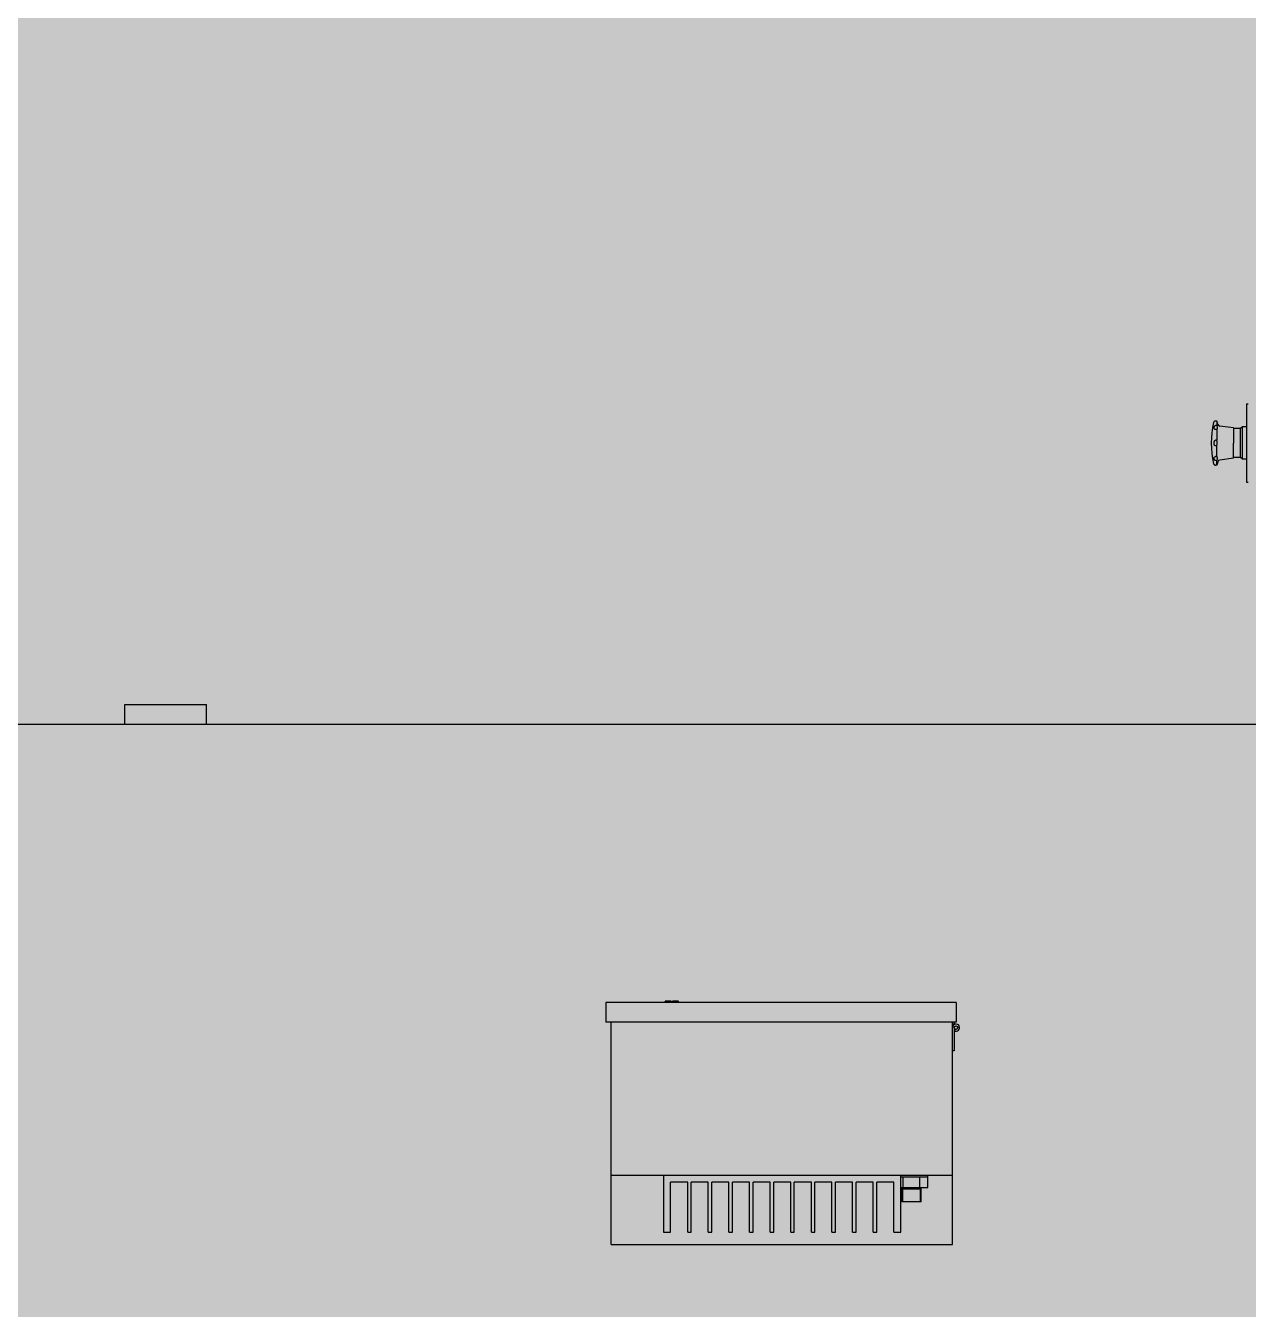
# Model space of a CAD drawing. Extents: x -18489 to 195597, y -1599 to 112111.
# Drawn here: x -14545.8 to -14436.7, y 3135.4 to 3249.9 of the extents above; entities that cross this region are included whole.
import ezdxf

# ---------------------------------------------------------------- set-up
doc = ezdxf.new("R2010")
doc.units = 0
doc.header["$LTSCALE"] = 100
for name, color, linetype in [('188K-SM-03-F10-MECH-EQ-Y2257103$0$0 Xref', 8, 'Continuous'), ('188K-SM-03-F10-MECH-EQ-Y2257103$0$M-EQU-FOUNDATION', 8, 'Continuous'), ('188K-SM-03-F10-MECH-EQ-Y2257103$0$Micron CUP L10 HVAC EQU$0$M-MECH-EQU', 136, 'Continuous'), ('188K-SM-03-F10-MECH-EQ-Y2257103$0$Micron CUP L10 HVAC EQU$0$M-PHASE1 AREA', 252, 'Continuous')]:
    doc.layers.add(name, color=color, linetype=linetype)

# ---------------------------------------------------------------- blocks, each defined once
blk = doc.blocks.new('188K-SM-03-F10-MECH-EQ-Y2257103$0$Micron CUP L10 HVAC EQU$0$A$C0c53ceb0')
at = {"layer": '188K-SM-03-F10-MECH-EQ-Y2257103$0$Micron CUP L10 HVAC EQU$0$M-PHASE1 AREA'}
for p, q in [((17062.67423, 22987.64181), (17064.27274, 22987.64181)), ((17062.67423, 22987.64181), (17062.67584, 22967.20287)), ((17033.7478, 22971.90772), (17033.75224, 22971.91103)), ((17036.26011, 22972.29471), (17035.00031, 22972.29471)), ((17036.26059, 22968.31414), (17035.0008, 22968.31414)), ((17036.41404, 22971.90772), (17036.26011, 22972.29471)), ((17036.26011, 22972.29471), (17036.26059, 22968.31414)), ((17037.14293, 22969.32857), (17036.41404, 22971.90772)), ((17051.18633, 22966.26433), (17038.80526, 22967.89104)), ((17058.97812, 22967.16338), (17057.37981, 22965.56507)), ((17062.67423, 22967.16338), (17058.97812, 22967.16338)), ((17058.97812, 22938.1939), (17058.97812, 22967.16338)), ((17062.67584, 22967.20287), (17062.67591, 22963.26749)), ((17036.26077, 22964.78445), (17035.00098, 22964.78445)), ((17036.26077, 22964.78445), (17036.26097, 22955.17452)), ((17051.18633, 22966.26433), (17051.18702, 22952.67864)), ((17057.37981, 22965.56507), (17051.18633, 22965.56507)), ((17057.37981, 22939.79222), (17057.37981, 22965.56507)), ((17062.67591, 22963.26749), (17062.676, 22952.67864)), ((17036.26097, 22955.17452), (17035.00118, 22955.17452)), ((17036.26097, 22950.18277), (17035.00118, 22950.18277)), ((17036.26077, 22940.57284), (17036.26097, 22950.18277)), ((17051.18633, 22939.09296), (17051.18702, 22952.67864)), ((17062.676, 22952.67864), (17062.67591, 22942.0898)), ((17033.75303, 22933.44566), (17033.74778, 22933.44957)), ((17036.26011, 22933.06258), (17035.00031, 22933.06258)), ((17036.26059, 22937.04314), (17035.0008, 22937.04314)), ((17036.26077, 22940.57284), (17035.00098, 22940.57284)), ((17036.26011, 22933.06258), (17036.26059, 22937.04314)), ((17036.26011, 22933.06258), (17036.41404, 22933.44957)), ((17037.14293, 22936.02872), (17036.41404, 22933.44957)), ((17051.18633, 22939.09296), (17038.80526, 22937.46624)), ((17057.37981, 22939.79222), (17051.18633, 22939.79222)), ((17058.97812, 22938.1939), (17057.37981, 22939.79222)), ((17062.67423, 22938.1939), (17058.97812, 22938.1939)), ((17062.67591, 22942.0898), (17062.67423, 22917.71548)), ((17062.67423, 22917.71548), (17064.27274, 22917.71548)), ((16061.76039, 22719.55023), (16134.70855, 22719.55023)), ((16061.76039, 22701.81891), (16061.76039, 22719.55023)), ((16134.70855, 22701.81891), (16134.70855, 22719.55023)), ((13611.15446, 22701.81891), (17156.19497, 22701.81891)), ((16803.58073, 22453.35775), (16490.93129, 22453.35775)), ((16490.93129, 22453.35775), (16490.93129, 22435.79945)), ((16543.80918, 22453.35775), (16543.80918, 22454.47598)), ((16549.17563, 22454.81899), (16544.05849, 22454.72967)), ((16549.17563, 22454.81899), (16549.17563, 22453.35775)), ((16555.48532, 22454.72967), (16550.36817, 22454.81899)), ((16550.36817, 22454.81899), (16550.36817, 22453.35775)), ((16555.73462, 22453.35775), (16555.73462, 22454.47598)), ((16803.58073, 22453.35775), (16803.58073, 22435.79945)), ((16803.58073, 22435.79945), (16490.93129, 22435.79945)), ((16495.81564, 22299.41812), (16495.81564, 22435.79945)), ((16800.29489, 22299.41812), (16800.29489, 22435.79945)), ((16801.88072, 22434.21362), (16800.29489, 22434.21362)), ((16802.65447, 22429.67983), (16801.84239, 22428.31771)), ((16801.88072, 22435.79945), (16801.88072, 22433.77535)), ((16801.88072, 22431.04196), (16801.88072, 22410.42617)), ((16801.88072, 22410.42617), (16800.29489, 22410.42617)), ((16495.81564, 22299.41812), (16800.29489, 22299.41812)), ((16495.81564, 22237.53361), (16495.81564, 22299.41812)), ((16542.45171, 22299.41812), (16542.45171, 22248.67157)), ((16564.01899, 22293.0748), (16548.79503, 22293.0748)), ((16548.79503, 22248.67157), (16548.79503, 22293.0748)), ((16564.01899, 22248.67157), (16564.01899, 22293.0748)), ((16582.41461, 22293.0748), (16567.19065, 22293.0748)), ((16567.19065, 22248.67157), (16567.19065, 22293.0748)), ((16582.41461, 22248.67157), (16582.41461, 22293.0748)), ((16600.81024, 22293.0748), (16585.58627, 22293.0748)), ((16585.58627, 22248.67157), (16585.58627, 22293.0748)), ((16600.81024, 22248.67157), (16600.81024, 22293.0748)), ((16619.20586, 22293.0748), (16603.98189, 22293.0748)), ((16603.98189, 22248.67157), (16603.98189, 22293.0748)), ((16619.20586, 22248.67157), (16619.20586, 22293.0748)), ((16637.60148, 22293.0748), (16622.37752, 22293.0748)), ((16622.37752, 22248.67157), (16622.37752, 22293.0748)), ((16637.60148, 22248.67157), (16637.60148, 22293.0748)), ((16655.9971, 22293.0748), (16640.77314, 22293.0748)), ((16640.77314, 22248.67157), (16640.77314, 22293.0748)), ((16655.9971, 22248.67157), (16655.9971, 22293.0748)), ((16674.39272, 22293.0748), (16659.16876, 22293.0748)), ((16659.16876, 22248.67157), (16659.16876, 22293.0748)), ((16674.39272, 22248.67157), (16674.39272, 22293.0748)), ((16692.78834, 22293.0748), (16677.56438, 22293.0748)), ((16677.56438, 22248.67157), (16677.56438, 22293.0748)), ((16692.78834, 22248.67157), (16692.78834, 22293.0748)), ((16711.18396, 22293.0748), (16695.96, 22293.0748)), ((16695.96, 22248.67157), (16695.96, 22293.0748)), ((16711.18396, 22248.67157), (16711.18396, 22293.0748)), ((16729.57958, 22293.0748), (16714.35562, 22293.0748)), ((16714.35562, 22248.67157), (16714.35562, 22293.0748)), ((16729.57958, 22248.67157), (16729.57958, 22293.0748)), ((16747.97521, 22293.0748), (16732.75124, 22293.0748)), ((16732.75124, 22248.67157), (16732.75124, 22293.0748)), ((16747.97521, 22248.67157), (16747.97521, 22293.0748)), ((16754.31852, 22248.67157), (16754.31852, 22299.41812)), ((16754.31852, 22297.83229), (16778.42313, 22297.83229)), ((16756.3801, 22288.31731), (16756.3801, 22297.83229)), ((16771.03317, 22288.31731), (16771.03317, 22297.83229)), ((16778.3597, 22288.31731), (16778.3597, 22297.83229)), ((16778.42313, 22297.83229), (16778.42313, 22299.41812)), ((16800.29489, 22237.53361), (16800.29489, 22299.41812)), ((16754.31852, 22288.31731), (16778.3597, 22288.31731)), ((16754.98457, 22275.63067), (16754.98457, 22288.31731)), ((16772.4287, 22287.04865), (16754.98457, 22287.04865)), ((16755.85678, 22287.04865), (16755.85678, 22275.63067)), ((16771.55649, 22287.04865), (16771.55649, 22275.63067)), ((16772.4287, 22275.63067), (16772.4287, 22288.31731)), ((16772.4287, 22275.63067), (16754.98457, 22275.63067)), ((16542.45171, 22248.67157), (16548.79503, 22248.67157)), ((16564.01899, 22248.67157), (16567.19065, 22248.67157)), ((16582.41461, 22248.67157), (16585.58627, 22248.67157)), ((16600.81024, 22248.67157), (16603.98189, 22248.67157)), ((16619.20586, 22248.67157), (16622.37752, 22248.67157)), ((16637.60148, 22248.67157), (16640.77314, 22248.67157)), ((16655.9971, 22248.67157), (16659.16876, 22248.67157)), ((16674.39272, 22248.67157), (16677.56438, 22248.67157)), ((16692.78834, 22248.67157), (16695.96, 22248.67157)), ((16711.18396, 22248.67157), (16714.35562, 22248.67157)), ((16729.57958, 22248.67157), (16732.75124, 22248.67157)), ((16747.97521, 22248.67157), (16754.31852, 22248.67157)), ((16495.81564, 22237.53361), (16800.29489, 22237.53361))]:
    blk.add_line(p, q, dxfattribs=at)
blk.add_circle((16803.46655, 22431.04196), 1.58583, dxfattribs=at)
for centre, radius, start, end in [((17112.32678, 22952.67829), 81.11933, 166.85202261, 193.14797739), ((17035.00019, 22970.74172), 1.71113, 137.0455042, 166.85202261), ((17039.06552, 22969.87191), 1.99789, 195.78075273, 262.51494911), ((17016.28332, 22952.68884), 20.1317, 359.97096936, 7.09244252), ((17016.15377, 22952.67644), 20.26124, 352.93035314, 0.00623498), ((17035.00019, 22934.61556), 1.71113, 193.14797739, 222.9544958), ((17039.06552, 22935.48537), 1.99789, 97.48505089, 164.21924727), ((16544.06292, 22454.47598), 0.25373, 91, 180), ((16555.48089, 22454.47598), 0.25373, 0, 89), ((16803.46655, 22431.04196), 3.17166, 239.19715756, 180)]:
    blk.add_arc(centre, radius, start, end, dxfattribs=at)
for points, knots in [([(17035.00031, 22972.29471), (17034.87643, 22972.29471), (17034.65073, 22972.27715), (17034.35594, 22972.21008), (17034.13597, 22972.13064), (17033.98076, 22972.05647), (17033.88512, 22972.00109), (17033.82918, 22971.96527), (17033.79972, 22971.94504), (17033.77733, 22971.92985), (17033.76219, 22971.91756), (17033.75249, 22971.91254), (17033.74906, 22971.90771), (17033.7478, 22971.90772)], [0, 0, 0, 0, 0.2789542655, 0.5071820196, 0.6788109188, 0.8044881906, 0.8940360593, 0.9274483683, 0.9540790265, 0.9743974551, 0.988681235, 0.9971694348, 1, 1, 1, 1]), ([(17035.00098, 22964.78445), (17034.87655, 22964.78445), (17034.64449, 22964.81137), (17034.34164, 22964.92834), (17034.11664, 22965.09843), (17033.91158, 22965.36509), (17033.77468, 22965.76757), (17033.73337, 22966.29258), (17033.78366, 22966.86334), (17033.91758, 22967.35838), (17034.11245, 22967.74864), (17034.32617, 22968.02814), (17034.62237, 22968.25199), (17034.87395, 22968.31414), (17035.0008, 22968.31414)], [0, 0, 0, 0, 0.0772705001, 0.1433383401, 0.1992901022, 0.2501857269, 0.350150172, 0.4577037258, 0.5756921187, 0.7045278149, 0.7733896931, 0.8455060398, 0.9212292677, 1, 1, 1, 1]), ([(17036.26059, 22968.31414), (17036.30842, 22967.95701), (17036.38326, 22967.27895), (17036.42738, 22966.32174), (17036.39513, 22965.49924), (17036.31712, 22965.00245), (17036.26077, 22964.78445)], [0, 0, 0, 0, 0.304726973, 0.5766013746, 0.8095726064, 1, 1, 1, 1]), ([(17033.7488, 22952.67864), (17033.7488, 22952.93497), (17033.77162, 22953.3197), (17033.85899, 22953.82341), (17033.96032, 22954.191), (17034.10857, 22954.54102), (17034.32089, 22954.85751), (17034.61736, 22955.10565), (17034.87385, 22955.17452), (17035.00118, 22955.17452)], [0, 0, 0, 0, 0.2522970255, 0.3778586268, 0.502711048, 0.6268273274, 0.750523413, 0.8746654232, 1, 1, 1, 1]), ([(17035.00118, 22950.18277), (17034.87384, 22950.18277), (17034.61734, 22950.25164), (17034.32088, 22950.49979), (17034.10856, 22950.81629), (17033.96032, 22951.1663), (17033.85899, 22951.53389), (17033.77161, 22952.03759), (17033.7488, 22952.42232), (17033.7488, 22952.67864)], [0, 0, 0, 0, 0.1253397363, 0.2494832236, 0.373179069, 0.4972944911, 0.622145606, 0.7477057973, 1, 1, 1, 1]), ([(17033.7478, 22933.44957), (17033.74906, 22933.44957), (17033.75249, 22933.44476), (17033.76219, 22933.43972), (17033.77733, 22933.42745), (17033.79972, 22933.41225), (17033.82918, 22933.39201), (17033.88511, 22933.3562), (17033.98076, 22933.30082), (17034.13597, 22933.22665), (17034.35594, 22933.14721), (17034.65073, 22933.08014), (17034.87643, 22933.06258), (17035.00031, 22933.06258)], [0, 0, 0, 0, 0.0028304026, 0.0113189452, 0.0256024844, 0.0459207839, 0.0725515672, 0.1059635318, 0.1955106669, 0.3211867926, 0.492815138, 0.7210455316, 1, 1, 1, 1]), ([(17035.0008, 22937.04314), (17034.87396, 22937.04314), (17034.6224, 22937.10528), (17034.32621, 22937.32912), (17034.11248, 22937.60859), (17033.91759, 22937.99884), (17033.78367, 22938.49388), (17033.73338, 22939.06462), (17033.77467, 22939.58962), (17033.91154, 22939.99211), (17034.11657, 22940.2588), (17034.34157, 22940.42892), (17034.64444, 22940.54591), (17034.87653, 22940.57284), (17035.00098, 22940.57284)], [0, 0, 0, 0, 0.0787684031, 0.154480925, 0.2265946928, 0.2954584186, 0.4242956659, 0.5422776651, 0.6498294692, 0.7497948746, 0.8006909043, 0.8566432325, 0.9227195323, 1, 1, 1, 1]), ([(17036.26077, 22940.57284), (17036.31712, 22940.35483), (17036.39513, 22939.85804), (17036.42738, 22939.03555), (17036.38325, 22938.07834), (17036.30842, 22937.40028), (17036.26059, 22937.04314)], [0, 0, 0, 0, 0.1904280893, 0.4234001377, 0.6952739446, 1, 1, 1, 1])]:
    blk.add_open_spline(points, degree=3, knots=knots, dxfattribs=at)
blk = doc.blocks.new('188K-SM-03-F10-MECH-EQ-Y2257103$0$Micron CUP L10 HVAC EQU')
at = {"layer": '188K-SM-03-F10-MECH-EQ-Y2257103$0$Micron CUP L10 HVAC EQU$0$M-MECH-EQU'}
blk.add_blockref('188K-SM-03-F10-MECH-EQ-Y2257103$0$Micron CUP L10 HVAC EQU$0$A$C0c53ceb0', (-206166.7, 2082.2), dxfattribs=at)
blk = doc.blocks.new('188K-SM-03-F10-MECH-EQ-Y2257103')
at = {"layer": '188K-SM-03-F10-MECH-EQ-Y2257103$0$M-EQU-FOUNDATION'}
h = blk.add_hatch(dxfattribs=at)
h.set_pattern_fill('AR-CONC', color=256, scale=0.1)
h.set_pattern_definition([(50, (4473.521, 709.199), (18.218467, -1.593909), [1.905, -20.955]), (355, (4473.521, 709.2), (-3.524342, 19.105685), [1.524, -16.764058]), (100.45144, (4475.04, 709.066), (14.694125, 17.511775), [1.619001, -17.809024]), (46.1842, (4473.521, 714.28), (27.107904, -4.204233), [2.8575, -31.4325]), (96.63556, (4475.78, 713.93), (23.740413, 24.742612), [2.428502, -26.71356]), (351.18415, (4473.52, 714.28), (23.740413, 24.742612), [2.285997, -25.145973]), (21, (4476.061, 713.009), (15.161439, -10.22652), [1.905, -20.955]), (326, (4476.061, 713.01), (6.180203, 18.418797), [1.524, -16.764]), (71.45144, (4477.325, 712.157), (21.341642, 8.192277), [1.619001, -17.808994]), (37.5, (4473.5214, 709.199), (0.3088603, 8.4555039), [0, -16.5608, 0, -17.018, 0, -16.8275]), (7.5, (4473.521, 709.199), (6.6819663, 10.0180575), [0, -9.7028, 0, -16.1798, 0, -6.4135]), (327.5, (4467.857, 709.199), (13.5590595, -0.5728744), [0, -6.35, 0, -19.812, 0, -26.289]), (317.5, (4465.317, 709.199), (14.812918, 2.542649), [0, -8.255, 0, -13.1572, 0, -18.669])])
h.paths.add_polyline_path([(-14928.15, 5602.46), (-14278.15, 5602.46), (-14278.15, 1902.46), (-14928.15, 1902.46)], flags=16)
h.paths.add_polyline_path([(-14933.15, 5607.46), (-14273.15, 5607.46), (-14273.15, 1897.46), (-14933.15, 1897.46)])
h = blk.add_hatch(dxfattribs=at)
h.set_pattern_fill('AR-CONC', color=256, scale=0.3)
h.set_pattern_definition([(50, (4473.52, 709.2), (54.6554, -4.78173), [5.715, -62.865]), (355, (4473.52, 709.2), (-10.57303, 57.31705), [4.572, -50.29218]), (100.45144, (4478.076, 708.8), (44.08237, 52.53533), [4.857, -53.42707]), (46.1842, (4473.52, 724.44), (81.32371, -12.6127), [8.5725, -94.2975]), (96.63556, (4480.3, 723.39), (71.22124, 74.22784), [7.2855, -80.14068]), (351.18415, (4473.52, 724.44), (71.22124, 74.22784), [6.858, -75.43792]), (21, (4481.14, 720.63), (45.48432, -30.67956), [5.715, -62.865]), (326, (4481.14, 720.63), (18.54061, 55.25639), [4.572, -50.292]), (71.45144, (4484.93, 718.07), (64.02493, 24.57683), [4.857, -53.42698]), (37.5, (4473.521, 709.2), (0.926581, 25.366512), [0, -49.6824, 0, -51.054, 0, -50.4825]), (7.5, (4473.52, 709.2), (20.0459, 30.054172), [0, -29.1084, 0, -48.5394, 0, -19.2405]), (327.5, (4456.529, 709.2), (40.677179, -1.718623), [0, -19.05, 0, -59.436, 0, -78.867]), (317.5, (4448.91, 709.2), (44.438754, 7.62795), [0, -24.765, 0, -39.4716, 0, -56.007])])
h.paths.add_polyline_path([(-14918.15, 5592.46), (-14288.15, 5592.46), (-14288.15, 1912.46), (-14918.15, 1912.46)])
at = {"layer": '188K-SM-03-F10-MECH-EQ-Y2257103$0$0 Xref', "xscale": 0.1, "yscale": 0.1, "zscale": 0.1}
blk.add_blockref('188K-SM-03-F10-MECH-EQ-Y2257103$0$Micron CUP L10 HVAC EQU', (4473.52, 709.2), dxfattribs=at)

msp = doc.modelspace()

# ---------------------------------------------------------------- block references
msp.add_blockref('188K-SM-03-F10-MECH-EQ-Y2257103', (0, 0))

doc.saveas('drawing.dxf')
